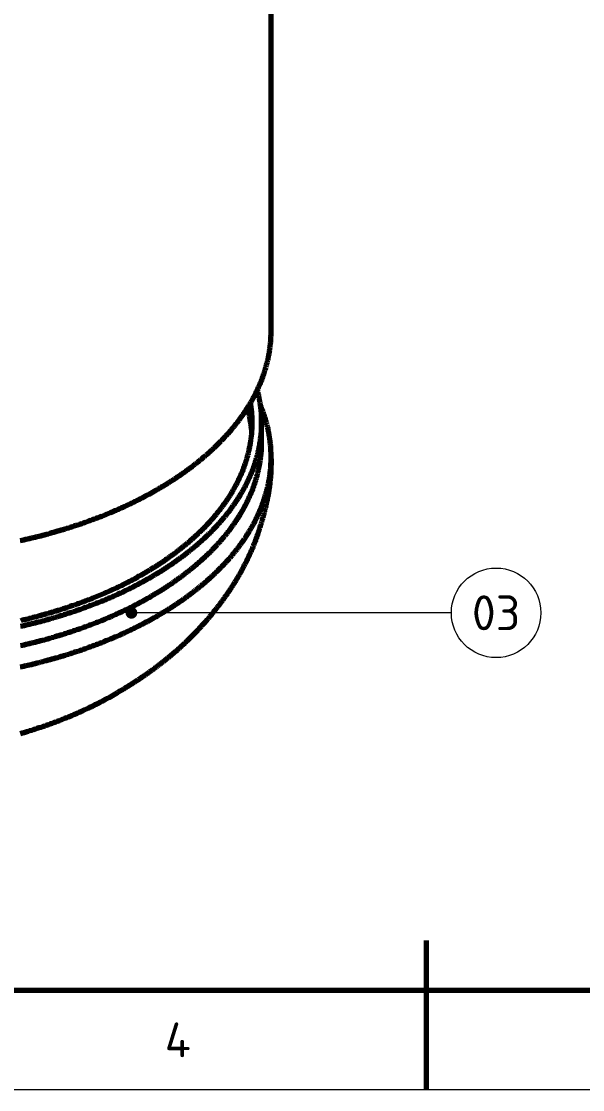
# Model space of a CAD drawing. Header units: millimetres. Extents: x 0 to 420, y 0 to 297.
# Drawn here: x 169.3 to 225.7, y 0 to 107.3 of the extents above; entities that cross this region are included whole.
import ezdxf
from ezdxf.enums import TextEntityAlignment as Align

# ---------------------------------------------------------------- set-up
doc = ezdxf.new("R2010")
doc.units = ezdxf.units.MM
for name, color, linetype, lineweight in [('01-VISIBLE', 7, 'CONTINUOUS', 70), ('06-TEXTO', 7, 'CONTINUOUS', 25), ('07-RECUADRO', 7, 'CONTINUOUS', 70), ('08-FINA', 5, 'CONTINUOUS', 18)]:
    doc.layers.add(name, color=color, linetype=linetype, lineweight=lineweight)
doc.styles.add('ISO3098', font='isocpeur.ttf')

msp = doc.modelspace()

# ---------------------------------------------------------------- hatches: boundary and pattern name
at = {"layer": '08-FINA'}
h = msp.add_hatch(color=7, dxfattribs=at)
h.dxf.hatch_style = 1
edge = h.paths.add_edge_path()
edge.add_arc((180.34, 47.91), 0.6, 0, 360)

# ---------------------------------------------------------------- linework, layer by layer
at = {"layer": '01-VISIBLE'}
for p, q in [((194.38, 76.24), (194.38, 187.28)), ((193.43, 65.09), (193.43, 67.03))]:
    msp.add_line(p, q, dxfattribs=at)
for points in [[(182.96, 60.31), (183.03, 60.35), (183.1, 60.39), (183.17, 60.44), (183.24, 60.48), (183.31, 60.52), (183.38, 60.56), (183.45, 60.6), (183.51, 60.64), (183.58, 60.68), (183.65, 60.72), (183.72, 60.76), (183.79, 60.81), (183.86, 60.85), (183.92, 60.89), (183.99, 60.93), (184.06, 60.98), (184.13, 61.02), (184.2, 61.06), (184.26, 61.1), (184.33, 61.15), (184.4, 61.19), (184.47, 61.23), (184.53, 61.28), (184.6, 61.32), (184.67, 61.36), (184.73, 61.41), (184.8, 61.45), (184.87, 61.5), (184.93, 61.54), (185, 61.59), (185.07, 61.63), (185.13, 61.68), (185.2, 61.72), (185.27, 61.77), (185.33, 61.81), (185.4, 61.86), (185.46, 61.9), (185.53, 61.95), (185.6, 62), (185.66, 62.04), (185.73, 62.09), (185.79, 62.14), (185.86, 62.18), (185.92, 62.23), (185.99, 62.28), (186.05, 62.32), (186.11, 62.37), (186.18, 62.42), (186.24, 62.47), (186.31, 62.52), (186.37, 62.56), (186.44, 62.61), (186.5, 62.66), (186.56, 62.71), (186.63, 62.76), (186.69, 62.81), (186.75, 62.86), (186.82, 62.91), (186.88, 62.96), (186.94, 63.01), (187, 63.06), (187.07, 63.11), (187.13, 63.16), (187.19, 63.21), (187.25, 63.26), (187.32, 63.31), (187.38, 63.36), (187.44, 63.41), (187.5, 63.46), (187.56, 63.51), (187.62, 63.57), (187.68, 63.62), (187.75, 63.67), (187.81, 63.72), (187.87, 63.77), (187.93, 63.83), (187.99, 63.88), (188.05, 63.93), (188.11, 63.99), (188.17, 64.04), (188.23, 64.09), (188.29, 64.15), (188.35, 64.2), (188.4, 64.26), (188.46, 64.31), (188.52, 64.36), (188.58, 64.42), (188.64, 64.47), (188.7, 64.53), (188.76, 64.58), (188.81, 64.64), (188.87, 64.69), (188.93, 64.75), (188.99, 64.81), (189.04, 64.86), (189.1, 64.92), (189.16, 64.98), (189.21, 65.03), (189.27, 65.09), (189.33, 65.15), (189.38, 65.2), (189.44, 65.26), (189.49, 65.32), (189.55, 65.38), (189.6, 65.44), (189.66, 65.49), (189.71, 65.55), (189.77, 65.61), (189.82, 65.67), (189.88, 65.73), (189.93, 65.79), (189.99, 65.85), (190.04, 65.91), (190.09, 65.97), (190.15, 66.03), (190.2, 66.09), (190.25, 66.15), (190.3, 66.21), (190.36, 66.27), (190.41, 66.33), (190.46, 66.39), (190.51, 66.45), (190.56, 66.51), (190.61, 66.58), (190.66, 66.64), (190.71, 66.7), (190.76, 66.76), (190.81, 66.83), (190.86, 66.89), (190.91, 66.95), (190.96, 67.01), (191.01, 67.08), (191.06, 67.14), (191.11, 67.21), (191.16, 67.27), (191.21, 67.33), (191.25, 67.4), (191.3, 67.46), (191.35, 67.53), (191.4, 67.59), (191.44, 67.66), (191.49, 67.72), (191.54, 67.79), (191.58, 67.85), (191.63, 67.92), (191.67, 67.99), (191.72, 68.05), (191.76, 68.12), (191.81, 68.19), (191.85, 68.25), (191.89, 68.32), (191.94, 68.39), (191.98, 68.45), (192.02, 68.52), (192.07, 68.59), (192.11, 68.66), (192.15, 68.73), (192.19, 68.79), (192.23, 68.86), (192.28, 68.93), (192.32, 69), (192.36, 69.07), (192.4, 69.14), (192.44, 69.21), (192.48, 69.28), (192.52, 69.35), (192.55, 69.42), (192.59, 69.49), (192.63, 69.56), (192.67, 69.63), (192.71, 69.7), (192.74, 69.77), (192.78, 69.84), (192.82, 69.92), (192.85, 69.99), (192.89, 70.06), (192.92, 70.13), (192.96, 70.2), (192.99, 70.27), (193.03, 70.35), (193.06, 70.42), (193.09, 70.49), (193.13, 70.57), (193.16, 70.64), (193.19, 70.71), (193.22, 70.79), (193.26, 70.86), (193.29, 70.93), (193.32, 71.01), (193.35, 71.08), (193.38, 71.16), (193.41, 71.23), (193.44, 71.31), (193.47, 71.38), (193.49, 71.45), (193.52, 71.53), (193.55, 71.61), (193.58, 71.68), (193.6, 71.76), (193.63, 71.83), (193.66, 71.91), (193.68, 71.98), (193.71, 72.06), (193.73, 72.14), (193.76, 72.21), (193.78, 72.29), (193.8, 72.37), (193.83, 72.44), (193.85, 72.52), (193.87, 72.6), (193.89, 72.67), (193.91, 72.75), (193.93, 72.83), (193.96, 72.91), (193.98, 72.98), (193.99, 73.06), (194.01, 73.14), (194.03, 73.22), (194.05, 73.3), (194.07, 73.37), (194.08, 73.45), (194.1, 73.53), (194.12, 73.61), (194.13, 73.69), (194.15, 73.77), (194.16, 73.84), (194.18, 73.92), (194.19, 74), (194.21, 74.08), (194.22, 74.16), (194.23, 74.24), (194.24, 74.32), (194.25, 74.4), (194.27, 74.48), (194.28, 74.56), (194.29, 74.64), (194.3, 74.72), (194.3, 74.8), (194.31, 74.88), (194.32, 74.96), (194.33, 75.04), (194.34, 75.12), (194.34, 75.2), (194.35, 75.27), (194.35, 75.35), (194.36, 75.43), (194.36, 75.51), (194.37, 75.6), (194.37, 75.68), (194.38, 75.76), (194.38, 75.84), (194.38, 75.92), (194.38, 76), (194.38, 76.08), (194.38, 76.16), (194.38, 76.24)], [(193.43, 67.03), (193.43, 67.11), (193.43, 67.19), (193.43, 67.27), (193.43, 67.35), (193.43, 67.43), (193.42, 67.51), (193.42, 67.6), (193.42, 67.68), (193.41, 67.76), (193.41, 67.84), (193.4, 67.92), (193.4, 68), (193.39, 68.08), (193.38, 68.16), (193.38, 68.24), (193.37, 68.32), (193.36, 68.4), (193.35, 68.48), (193.34, 68.56), (193.33, 68.64), (193.32, 68.72), (193.31, 68.8), (193.3, 68.88), (193.29, 68.96), (193.27, 69.04), (193.26, 69.12), (193.25, 69.2), (193.23, 69.28), (193.22, 69.36), (193.2, 69.44), (193.19, 69.52), (193.17, 69.6), (193.16, 69.68), (193.14, 69.76), (193.12, 69.84), (193.1, 69.92), (193.09, 69.99), (193.07, 70.07), (193.05, 70.15), (193.03, 70.23), (193.01, 70.31)], [(192.48, 67.03), (192.48, 67.11), (192.48, 67.2), (192.48, 67.28), (192.48, 67.36), (192.48, 67.45), (192.47, 67.53), (192.47, 67.61), (192.47, 67.69), (192.46, 67.78), (192.46, 67.86), (192.45, 67.94), (192.44, 68.03), (192.44, 68.11), (192.43, 68.19), (192.42, 68.27), (192.41, 68.36), (192.4, 68.44), (192.39, 68.52), (192.38, 68.6), (192.37, 68.69), (192.36, 68.77), (192.35, 68.85), (192.34, 68.93), (192.32, 69.02)], [(194.38, 63.54), (194.38, 63.62), (194.38, 63.7), (194.38, 63.78), (194.38, 63.86), (194.38, 63.94), (194.38, 64.02), (194.37, 64.1), (194.37, 64.18), (194.36, 64.26), (194.36, 64.34), (194.35, 64.42), (194.35, 64.5), (194.34, 64.58), (194.34, 64.66), (194.33, 64.74), (194.32, 64.82), (194.31, 64.9), (194.3, 64.98), (194.29, 65.06), (194.29, 65.14), (194.28, 65.22), (194.26, 65.3), (194.25, 65.38), (194.24, 65.46), (194.23, 65.54), (194.22, 65.62), (194.2, 65.7), (194.19, 65.78), (194.18, 65.86), (194.16, 65.94), (194.15, 66.02), (194.13, 66.09), (194.12, 66.17), (194.1, 66.25), (194.08, 66.33), (194.07, 66.41), (194.05, 66.49), (194.03, 66.57), (194.01, 66.64), (193.99, 66.72), (193.97, 66.8), (193.95, 66.88), (193.93, 66.96), (193.91, 67.03), (193.89, 67.11), (193.87, 67.19), (193.85, 67.26), (193.82, 67.34), (193.8, 67.42), (193.78, 67.5), (193.75, 67.57), (193.73, 67.65), (193.7, 67.73), (193.68, 67.8), (193.65, 67.88), (193.63, 67.95), (193.6, 68.03), (193.57, 68.11), (193.55, 68.18), (193.52, 68.26), (193.49, 68.33), (193.46, 68.41), (193.43, 68.48), (193.4, 68.56), (193.37, 68.63), (193.34, 68.71), (193.31, 68.78)], [(192.45, 66.06), (192.44, 66.14), (192.43, 66.22), (192.43, 66.3), (192.42, 66.38), (192.41, 66.46), (192.4, 66.54), (192.39, 66.62), (192.38, 66.7), (192.37, 66.78), (192.36, 66.86), (192.35, 66.94), (192.33, 67.01), (192.32, 67.09), (192.31, 67.17), (192.29, 67.25), (192.28, 67.33), (192.27, 67.41), (192.25, 67.49), (192.24, 67.57), (192.22, 67.65), (192.2, 67.72), (192.19, 67.8), (192.17, 67.88), (192.15, 67.96), (192.13, 68.04), (192.11, 68.11), (192.09, 68.19), (192.07, 68.27), (192.05, 68.35), (192.03, 68.42), (192.01, 68.5)], [(181.62, 51.88), (181.69, 51.92), (181.76, 51.96), (181.83, 52), (181.89, 52.05), (181.96, 52.09), (182.03, 52.13), (182.1, 52.17), (182.17, 52.21), (182.24, 52.25), (182.31, 52.29), (182.37, 52.33), (182.44, 52.38), (182.51, 52.42), (182.58, 52.46), (182.65, 52.5), (182.71, 52.54), (182.78, 52.59), (182.85, 52.63), (182.92, 52.67), (182.98, 52.72), (183.05, 52.76), (183.12, 52.8), (183.19, 52.85), (183.25, 52.89), (183.32, 52.93), (183.39, 52.98), (183.45, 53.02), (183.52, 53.07), (183.59, 53.11), (183.65, 53.16), (183.72, 53.2), (183.78, 53.25), (183.85, 53.29), (183.92, 53.34), (183.98, 53.38), (184.05, 53.43), (184.11, 53.48), (184.18, 53.52), (184.24, 53.57), (184.31, 53.62), (184.37, 53.66), (184.44, 53.71), (184.5, 53.76), (184.57, 53.8), (184.63, 53.85), (184.7, 53.9), (184.76, 53.95), (184.82, 53.99), (184.89, 54.04), (184.95, 54.09), (185.01, 54.14), (185.08, 54.19), (185.14, 54.24), (185.2, 54.29), (185.27, 54.34), (185.33, 54.39), (185.39, 54.44), (185.46, 54.49), (185.52, 54.54), (185.58, 54.59), (185.64, 54.64), (185.7, 54.69), (185.77, 54.74), (185.83, 54.79), (185.89, 54.84), (185.95, 54.89), (186.01, 54.94), (186.07, 54.99), (186.13, 55.05), (186.19, 55.1), (186.26, 55.15), (186.32, 55.2), (186.38, 55.26), (186.44, 55.31), (186.5, 55.36), (186.56, 55.41), (186.61, 55.47), (186.67, 55.52), (186.73, 55.58), (186.79, 55.63), (186.85, 55.68), (186.91, 55.74), (186.97, 55.79), (187.03, 55.85), (187.08, 55.9), (187.14, 55.96), (187.2, 56.01), (187.26, 56.07), (187.32, 56.12), (187.37, 56.18), (187.43, 56.24), (187.49, 56.29), (187.54, 56.35), (187.6, 56.41), (187.66, 56.46), (187.71, 56.52), (187.77, 56.58), (187.82, 56.64), (187.88, 56.69), (187.93, 56.75), (187.99, 56.81), (188.04, 56.87), (188.1, 56.93), (188.15, 56.99), (188.21, 57.04), (188.26, 57.1), (188.31, 57.16), (188.37, 57.22), (188.42, 57.28), (188.47, 57.34), (188.53, 57.4), (188.58, 57.46), (188.63, 57.52), (188.68, 57.58), (188.73, 57.65), (188.78, 57.71), (188.84, 57.77), (188.89, 57.83), (188.94, 57.89), (188.99, 57.95), (189.04, 58.02), (189.09, 58.08), (189.14, 58.14), (189.19, 58.2), (189.24, 58.27), (189.29, 58.33), (189.33, 58.39), (189.38, 58.46), (189.43, 58.52), (189.48, 58.59), (189.53, 58.65), (189.57, 58.71), (189.62, 58.78), (189.67, 58.84), (189.71, 58.91), (189.76, 58.97), (189.81, 59.04), (189.85, 59.11), (189.9, 59.17), (189.94, 59.24), (189.99, 59.3), (190.03, 59.37), (190.08, 59.44), (190.12, 59.5), (190.16, 59.57), (190.21, 59.64), (190.25, 59.71), (190.29, 59.77), (190.33, 59.84), (190.37, 59.91), (190.42, 59.98), (190.46, 60.05), (190.5, 60.12), (190.54, 60.19), (190.58, 60.25), (190.62, 60.32), (190.66, 60.39), (190.7, 60.46), (190.74, 60.53), (190.77, 60.6), (190.81, 60.67), (190.85, 60.74), (190.89, 60.81), (190.93, 60.89), (190.96, 60.96), (191, 61.03), (191.03, 61.1), (191.07, 61.17), (191.1, 61.24), (191.14, 61.32), (191.17, 61.39), (191.21, 61.46), (191.24, 61.53), (191.27, 61.61), (191.31, 61.68), (191.34, 61.75), (191.37, 61.82), (191.4, 61.9), (191.43, 61.97), (191.47, 62.05), (191.5, 62.12), (191.53, 62.19), (191.56, 62.27), (191.58, 62.34), (191.61, 62.42), (191.64, 62.49), (191.67, 62.57), (191.7, 62.64), (191.72, 62.72), (191.75, 62.79), (191.78, 62.87), (191.8, 62.94), (191.83, 63.02), (191.85, 63.1), (191.88, 63.17), (191.9, 63.25), (191.93, 63.33), (191.95, 63.4), (191.97, 63.48), (191.99, 63.56), (192.01, 63.63), (192.04, 63.71), (192.06, 63.79), (192.08, 63.86), (192.1, 63.94), (192.12, 64.02), (192.13, 64.1), (192.15, 64.18), (192.17, 64.25), (192.19, 64.33), (192.21, 64.41), (192.22, 64.49), (192.24, 64.57), (192.25, 64.64), (192.27, 64.72), (192.28, 64.8), (192.3, 64.88), (192.31, 64.96), (192.32, 65.04), (192.34, 65.12), (192.35, 65.2), (192.36, 65.28), (192.37, 65.36), (192.38, 65.43), (192.39, 65.51), (192.4, 65.59), (192.41, 65.67), (192.42, 65.75), (192.43, 65.83), (192.43, 65.91), (192.44, 65.99), (192.45, 66.07), (192.45, 66.15), (192.46, 66.23), (192.46, 66.31), (192.47, 66.39), (192.47, 66.47), (192.47, 66.55), (192.48, 66.63), (192.48, 66.71), (192.48, 66.79), (192.48, 66.87), (192.48, 66.95), (192.48, 67.03)], [(182.29, 51.5), (182.36, 51.54), (182.43, 51.58), (182.5, 51.62), (182.57, 51.66), (182.64, 51.7), (182.7, 51.74), (182.77, 51.78), (182.84, 51.82), (182.91, 51.86), (182.98, 51.9), (183.05, 51.95), (183.12, 51.99), (183.18, 52.03), (183.25, 52.07), (183.32, 52.11), (183.39, 52.16), (183.46, 52.2), (183.52, 52.24), (183.59, 52.29), (183.66, 52.33), (183.73, 52.37), (183.79, 52.42), (183.86, 52.46), (183.93, 52.5), (183.99, 52.55), (184.06, 52.59), (184.13, 52.64), (184.19, 52.68), (184.26, 52.72), (184.33, 52.77), (184.39, 52.81), (184.46, 52.86), (184.53, 52.9), (184.59, 52.95), (184.66, 53), (184.72, 53.04), (184.79, 53.09), (184.85, 53.13), (184.92, 53.18), (184.98, 53.23), (185.05, 53.27), (185.11, 53.32), (185.18, 53.37), (185.24, 53.41), (185.31, 53.46), (185.37, 53.51), (185.44, 53.56), (185.5, 53.6), (185.57, 53.65), (185.63, 53.7), (185.69, 53.75), (185.76, 53.8), (185.82, 53.85), (185.88, 53.9), (185.95, 53.94), (186.01, 53.99), (186.07, 54.04), (186.14, 54.09), (186.2, 54.14), (186.26, 54.19), (186.32, 54.24), (186.39, 54.29), (186.45, 54.34), (186.51, 54.39), (186.57, 54.45), (186.63, 54.5), (186.7, 54.55), (186.76, 54.6), (186.82, 54.65), (186.88, 54.7), (186.94, 54.75), (187, 54.81), (187.06, 54.86), (187.12, 54.91), (187.18, 54.96), (187.24, 55.02), (187.3, 55.07), (187.36, 55.12), (187.42, 55.18), (187.48, 55.23), (187.54, 55.29), (187.6, 55.34), (187.66, 55.39), (187.72, 55.45), (187.77, 55.5), (187.83, 55.56), (187.89, 55.61), (187.95, 55.67), (188.01, 55.72), (188.06, 55.78), (188.12, 55.83), (188.18, 55.89), (188.24, 55.95), (188.29, 56), (188.35, 56.06), (188.41, 56.12), (188.46, 56.17), (188.52, 56.23), (188.57, 56.29), (188.63, 56.35), (188.69, 56.4), (188.74, 56.46), (188.8, 56.52), (188.85, 56.58), (188.91, 56.64), (188.96, 56.69), (189.01, 56.75), (189.07, 56.81), (189.12, 56.87), (189.18, 56.93), (189.23, 56.99), (189.28, 57.05), (189.34, 57.11), (189.39, 57.17), (189.44, 57.23), (189.49, 57.29), (189.54, 57.35), (189.6, 57.42), (189.65, 57.48), (189.7, 57.54), (189.75, 57.6), (189.8, 57.66), (189.85, 57.72), (189.9, 57.79), (189.95, 57.85), (190, 57.91), (190.05, 57.97), (190.1, 58.04), (190.15, 58.1), (190.2, 58.16), (190.25, 58.23), (190.29, 58.29), (190.34, 58.36), (190.39, 58.42), (190.44, 58.49), (190.48, 58.55), (190.53, 58.61), (190.58, 58.68), (190.62, 58.75), (190.67, 58.81), (190.72, 58.88), (190.76, 58.94), (190.81, 59.01), (190.85, 59.08), (190.9, 59.14), (190.94, 59.21), (190.98, 59.28), (191.03, 59.34), (191.07, 59.41), (191.11, 59.48), (191.16, 59.55), (191.2, 59.61), (191.24, 59.68), (191.28, 59.75), (191.33, 59.82), (191.37, 59.89), (191.41, 59.96), (191.45, 60.02), (191.49, 60.09), (191.53, 60.16), (191.57, 60.23), (191.61, 60.3), (191.65, 60.37), (191.68, 60.44), (191.72, 60.51), (191.76, 60.58), (191.8, 60.66), (191.83, 60.73), (191.87, 60.8), (191.91, 60.87), (191.94, 60.94), (191.98, 61.01), (192.01, 61.08), (192.05, 61.16), (192.08, 61.23), (192.12, 61.3), (192.15, 61.37), (192.18, 61.45), (192.22, 61.52), (192.25, 61.59), (192.28, 61.67), (192.31, 61.74), (192.35, 61.81), (192.38, 61.89), (192.41, 61.96), (192.44, 62.03), (192.47, 62.11), (192.5, 62.18), (192.53, 62.26), (192.55, 62.33), (192.58, 62.41), (192.61, 62.48), (192.64, 62.56), (192.66, 62.63), (192.69, 62.71), (192.72, 62.79), (192.74, 62.86), (192.77, 62.94), (192.79, 63.01), (192.82, 63.09), (192.84, 63.17), (192.86, 63.24), (192.89, 63.32), (192.91, 63.4), (192.93, 63.47), (192.95, 63.55), (192.97, 63.63), (193, 63.7), (193.02, 63.78), (193.04, 63.86), (193.06, 63.94), (193.07, 64.02), (193.09, 64.09), (193.11, 64.17), (193.13, 64.25), (193.15, 64.33), (193.16, 64.41), (193.18, 64.48), (193.19, 64.56), (193.21, 64.64), (193.22, 64.72), (193.24, 64.8), (193.25, 64.88), (193.26, 64.96), (193.28, 65.04), (193.29, 65.12), (193.3, 65.19), (193.31, 65.27), (193.32, 65.35), (193.33, 65.43), (193.34, 65.51), (193.35, 65.59), (193.36, 65.67), (193.37, 65.75), (193.38, 65.83), (193.38, 65.91), (193.39, 65.99), (193.4, 66.07), (193.4, 66.15), (193.41, 66.23), (193.41, 66.31), (193.42, 66.39), (193.42, 66.47), (193.43, 66.55), (193.43, 66.63), (193.43, 66.71), (193.43, 66.79), (193.43, 66.87), (193.43, 66.95), (193.43, 67.03)], [(182.29, 49.56), (182.36, 49.6), (182.43, 49.64), (182.5, 49.68), (182.57, 49.72), (182.64, 49.76), (182.7, 49.8), (182.77, 49.84), (182.84, 49.88), (182.91, 49.92), (182.98, 49.97), (183.05, 50.01), (183.12, 50.05), (183.18, 50.09), (183.25, 50.13), (183.32, 50.18), (183.39, 50.22), (183.46, 50.26), (183.52, 50.3), (183.59, 50.35), (183.66, 50.39), (183.73, 50.43), (183.79, 50.48), (183.86, 50.52), (183.93, 50.56), (183.99, 50.61), (184.06, 50.65), (184.13, 50.7), (184.19, 50.74), (184.26, 50.79), (184.33, 50.83), (184.39, 50.87), (184.46, 50.92), (184.53, 50.97), (184.59, 51.01), (184.66, 51.06), (184.72, 51.1), (184.79, 51.15), (184.85, 51.19), (184.92, 51.24), (184.98, 51.29), (185.05, 51.33), (185.11, 51.38), (185.18, 51.43), (185.24, 51.47), (185.31, 51.52), (185.37, 51.57), (185.44, 51.62), (185.5, 51.67), (185.57, 51.71), (185.63, 51.76), (185.69, 51.81), (185.76, 51.86), (185.82, 51.91), (185.88, 51.96), (185.95, 52.01), (186.01, 52.05), (186.07, 52.1), (186.14, 52.15), (186.2, 52.2), (186.26, 52.25), (186.32, 52.3), (186.39, 52.35), (186.45, 52.4), (186.51, 52.46), (186.57, 52.51), (186.63, 52.56), (186.7, 52.61), (186.76, 52.66), (186.82, 52.71), (186.88, 52.76), (186.94, 52.82), (187, 52.87), (187.06, 52.92), (187.12, 52.97), (187.18, 53.03), (187.24, 53.08), (187.3, 53.13), (187.36, 53.18), (187.42, 53.24), (187.48, 53.29), (187.54, 53.35), (187.6, 53.4), (187.66, 53.45), (187.72, 53.51), (187.77, 53.56), (187.83, 53.62), (187.89, 53.67), (187.95, 53.73), (188.01, 53.78), (188.06, 53.84), (188.12, 53.9), (188.18, 53.95), (188.24, 54.01), (188.29, 54.06), (188.35, 54.12), (188.41, 54.18), (188.46, 54.23), (188.52, 54.29), (188.57, 54.35), (188.63, 54.41), (188.69, 54.46), (188.74, 54.52), (188.8, 54.58), (188.85, 54.64), (188.91, 54.7), (188.96, 54.76), (189.01, 54.81), (189.07, 54.87), (189.12, 54.93), (189.18, 54.99), (189.23, 55.05), (189.28, 55.11), (189.34, 55.17), (189.39, 55.23), (189.44, 55.29), (189.49, 55.35), (189.54, 55.42), (189.6, 55.48), (189.65, 55.54), (189.7, 55.6), (189.75, 55.66), (189.8, 55.72), (189.85, 55.78), (189.9, 55.85), (189.95, 55.91), (190, 55.97), (190.05, 56.04), (190.1, 56.1), (190.15, 56.16), (190.2, 56.23), (190.25, 56.29), (190.29, 56.35), (190.34, 56.42), (190.39, 56.48), (190.44, 56.55), (190.48, 56.61), (190.53, 56.68), (190.58, 56.74), (190.62, 56.81), (190.67, 56.87), (190.72, 56.94), (190.76, 57), (190.81, 57.07), (190.85, 57.14), (190.9, 57.2), (190.94, 57.27), (190.98, 57.34), (191.03, 57.4), (191.07, 57.47), (191.11, 57.54), (191.16, 57.61), (191.2, 57.67), (191.24, 57.74), (191.28, 57.81), (191.33, 57.88), (191.37, 57.95), (191.41, 58.02), (191.45, 58.09), (191.49, 58.15), (191.53, 58.22), (191.57, 58.29), (191.61, 58.36), (191.65, 58.43), (191.68, 58.5), (191.72, 58.57), (191.76, 58.65), (191.8, 58.72), (191.83, 58.79), (191.87, 58.86), (191.91, 58.93), (191.94, 59), (191.98, 59.07), (192.01, 59.14), (192.05, 59.22), (192.08, 59.29), (192.12, 59.36), (192.15, 59.43), (192.18, 59.51), (192.22, 59.58), (192.25, 59.65), (192.28, 59.73), (192.31, 59.8), (192.35, 59.87), (192.38, 59.95), (192.41, 60.02), (192.44, 60.1), (192.47, 60.17), (192.5, 60.24), (192.53, 60.32), (192.55, 60.39), (192.58, 60.47), (192.61, 60.54), (192.64, 60.62), (192.66, 60.69), (192.69, 60.77), (192.72, 60.85), (192.74, 60.92), (192.77, 61), (192.79, 61.07), (192.82, 61.15), (192.84, 61.23), (192.86, 61.3), (192.89, 61.38), (192.91, 61.46), (192.93, 61.53), (192.95, 61.61), (192.97, 61.69), (193, 61.77), (193.02, 61.84), (193.04, 61.92), (193.06, 62), (193.07, 62.08), (193.09, 62.15), (193.11, 62.23), (193.13, 62.31), (193.15, 62.39), (193.16, 62.47), (193.18, 62.55), (193.19, 62.62), (193.21, 62.7), (193.22, 62.78), (193.24, 62.86), (193.25, 62.94), (193.26, 63.02), (193.28, 63.1), (193.29, 63.18), (193.3, 63.26), (193.31, 63.33), (193.32, 63.41), (193.33, 63.49), (193.34, 63.57), (193.35, 63.65), (193.36, 63.73), (193.37, 63.81), (193.38, 63.89), (193.38, 63.97), (193.39, 64.05), (193.4, 64.13), (193.4, 64.21), (193.41, 64.29), (193.41, 64.37), (193.42, 64.45), (193.42, 64.53), (193.43, 64.61), (193.43, 64.69), (193.43, 64.77), (193.43, 64.85), (193.43, 64.93), (193.43, 65.01), (193.43, 65.09)], [(194.38, 63.39), (194.38, 63.31), (194.38, 63.23), (194.38, 63.15), (194.38, 63.07), (194.38, 62.99), (194.38, 62.91), (194.38, 62.83), (194.38, 62.75), (194.37, 62.67), (194.37, 62.59), (194.37, 62.51), (194.37, 62.43), (194.36, 62.35), (194.36, 62.27), (194.36, 62.19), (194.35, 62.11), (194.35, 62.02), (194.34, 61.94), (194.34, 61.86), (194.33, 61.78), (194.33, 61.7), (194.32, 61.62), (194.32, 61.54), (194.31, 61.46), (194.3, 61.38), (194.3, 61.31), (194.29, 61.23), (194.28, 61.15), (194.27, 61.07), (194.26, 60.99), (194.25, 60.91), (194.25, 60.83), (194.24, 60.75), (194.23, 60.67), (194.22, 60.59), (194.2, 60.51), (194.19, 60.43), (194.18, 60.35), (194.17, 60.27), (194.16, 60.19), (194.15, 60.11), (194.13, 60.03), (194.12, 59.95), (194.11, 59.87), (194.09, 59.8), (194.08, 59.72), (194.06, 59.64), (194.05, 59.56), (194.03, 59.48), (194.02, 59.4), (194, 59.32), (193.98, 59.24), (193.97, 59.17), (193.95, 59.09), (193.93, 59.01), (193.92, 58.93), (193.9, 58.85), (193.88, 58.77), (193.86, 58.7), (193.84, 58.62), (193.82, 58.54), (193.8, 58.46), (193.78, 58.39), (193.76, 58.31), (193.74, 58.23), (193.72, 58.15), (193.7, 58.07), (193.68, 58), (193.66, 57.92), (193.64, 57.84), (193.62, 57.76), (193.6, 57.69), (193.58, 57.61), (193.56, 57.53), (193.54, 57.46), (193.52, 57.38), (193.49, 57.3), (193.47, 57.22), (193.45, 57.15), (193.43, 57.07), (193.4, 56.99), (193.38, 56.92), (193.36, 56.84), (193.34, 56.76), (193.31, 56.69), (193.29, 56.61), (193.26, 56.53), (193.24, 56.46), (193.22, 56.38), (193.19, 56.3), (193.17, 56.23), (193.14, 56.15), (193.12, 56.07), (193.09, 56), (193.07, 55.92), (193.04, 55.85), (193.02, 55.77), (192.99, 55.69), (192.96, 55.62), (192.94, 55.54), (192.91, 55.47), (192.88, 55.39), (192.85, 55.32), (192.82, 55.24), (192.8, 55.17), (192.77, 55.09), (192.74, 55.02), (192.71, 54.94), (192.68, 54.87), (192.65, 54.79), (192.62, 54.72), (192.59, 54.64), (192.56, 54.57), (192.53, 54.5), (192.5, 54.42), (192.47, 54.35), (192.44, 54.27), (192.41, 54.2), (192.38, 54.13), (192.34, 54.05), (192.31, 53.98), (192.28, 53.91), (192.25, 53.83), (192.21, 53.76), (192.18, 53.69), (192.15, 53.61), (192.11, 53.54), (192.08, 53.47), (192.04, 53.4), (192.01, 53.32), (191.97, 53.25), (191.94, 53.18), (191.9, 53.11), (191.87, 53.03), (191.83, 52.96), (191.8, 52.89), (191.76, 52.82), (191.72, 52.75), (191.69, 52.68), (191.65, 52.61), (191.61, 52.53), (191.58, 52.46), (191.54, 52.39), (191.5, 52.32), (191.46, 52.25), (191.42, 52.18), (191.39, 52.11), (191.35, 52.04), (191.31, 51.97), (191.27, 51.9), (191.23, 51.83), (191.19, 51.76), (191.15, 51.69), (191.11, 51.62), (191.07, 51.55), (191.03, 51.48), (190.99, 51.41), (190.95, 51.35), (190.91, 51.28), (190.86, 51.21), (190.82, 51.14), (190.78, 51.07), (190.74, 51), (190.7, 50.94), (190.65, 50.87), (190.61, 50.8), (190.57, 50.73), (190.52, 50.66), (190.48, 50.6), (190.44, 50.53), (190.39, 50.46), (190.35, 50.39), (190.31, 50.33), (190.26, 50.26), (190.22, 50.19), (190.17, 50.13), (190.13, 50.06), (190.08, 49.99), (190.04, 49.93), (189.99, 49.86), (189.95, 49.8), (189.9, 49.73), (189.86, 49.66), (189.81, 49.6), (189.76, 49.53), (189.72, 49.47), (189.67, 49.4), (189.62, 49.34), (189.58, 49.27), (189.53, 49.21), (189.48, 49.14), (189.44, 49.08), (189.39, 49.01), (189.34, 48.95), (189.29, 48.88), (189.24, 48.82), (189.2, 48.76), (189.15, 48.69), (189.1, 48.63), (189.05, 48.56), (189, 48.5), (188.95, 48.44), (188.9, 48.37), (188.85, 48.31), (188.8, 48.25), (188.75, 48.18), (188.7, 48.12), (188.65, 48.06), (188.6, 48), (188.55, 47.93), (188.5, 47.87), (188.45, 47.81), (188.4, 47.75), (188.35, 47.69), (188.3, 47.62), (188.25, 47.56), (188.2, 47.5), (188.14, 47.44), (188.09, 47.38), (188.04, 47.32), (187.99, 47.26), (187.94, 47.2), (187.88, 47.14), (187.83, 47.08), (187.78, 47.01), (187.72, 46.95), (187.67, 46.89), (187.62, 46.83), (187.56, 46.78), (187.51, 46.72), (187.46, 46.66), (187.4, 46.6), (187.35, 46.54), (187.3, 46.48), (187.24, 46.42), (187.19, 46.36), (187.13, 46.3), (187.08, 46.24), (187.02, 46.19), (186.97, 46.13), (186.91, 46.07), (186.86, 46.01), (186.8, 45.95), (186.74, 45.9), (186.69, 45.84), (186.63, 45.78), (186.58, 45.72), (186.52, 45.67), (186.46, 45.61), (186.41, 45.55), (186.35, 45.5), (186.29, 45.44), (186.24, 45.38), (186.18, 45.33), (186.12, 45.27), (186.06, 45.21), (186.01, 45.16), (185.95, 45.1), (185.89, 45.05), (185.83, 44.99), (185.77, 44.94), (185.72, 44.88), (185.66, 44.83), (185.6, 44.77), (185.54, 44.72), (185.48, 44.66), (185.42, 44.61), (185.36, 44.56), (185.3, 44.5), (185.24, 44.45), (185.19, 44.39), (185.13, 44.34), (185.07, 44.29), (185.01, 44.23), (184.95, 44.18), (184.89, 44.13), (184.83, 44.07), (184.76, 44.02), (184.7, 43.97), (184.64, 43.92), (184.58, 43.86), (184.52, 43.81), (184.46, 43.76), (184.4, 43.71), (184.34, 43.66), (184.28, 43.6), (184.22, 43.55), (184.15, 43.5), (184.09, 43.45), (184.03, 43.4), (183.97, 43.35), (183.91, 43.3), (183.84, 43.25), (183.78, 43.2), (183.72, 43.15), (183.66, 43.1), (183.59, 43.05), (183.53, 43), (183.47, 42.95), (183.41, 42.9), (183.34, 42.85), (183.28, 42.8), (183.22, 42.75), (183.15, 42.7), (183.09, 42.65), (183.03, 42.6), (182.96, 42.55), (182.9, 42.5), (182.83, 42.46), (182.77, 42.41), (182.71, 42.36), (182.64, 42.31), (182.58, 42.26), (182.51, 42.22), (182.45, 42.17), (182.38, 42.12), (182.32, 42.07), (182.25, 42.03), (182.19, 41.98), (182.12, 41.93), (182.06, 41.89), (181.99, 41.84), (181.93, 41.79), (181.86, 41.75), (181.8, 41.7), (181.73, 41.66), (181.66, 41.61), (181.6, 41.56), (181.53, 41.52), (181.47, 41.47), (181.4, 41.43), (181.33, 41.38), (181.27, 41.34), (181.2, 41.29), (181.13, 41.25), (181.07, 41.2), (181, 41.16), (180.93, 41.12), (180.87, 41.07), (180.8, 41.03), (180.73, 40.98), (180.66, 40.94), (180.6, 40.9), (180.53, 40.85), (180.46, 40.81), (180.39, 40.77), (180.33, 40.72), (180.26, 40.68), (180.19, 40.64), (180.12, 40.6), (180.05, 40.55), (179.99, 40.51), (179.92, 40.47), (179.85, 40.43), (179.78, 40.39), (179.71, 40.34), (179.64, 40.3), (179.58, 40.26), (179.51, 40.22), (179.44, 40.18), (179.37, 40.14), (179.3, 40.1), (179.23, 40.06), (179.16, 40.02), (179.09, 39.97), (179.02, 39.93), (178.95, 39.89)], [(182.96, 47.62), (183.03, 47.66), (183.1, 47.7), (183.17, 47.74), (183.24, 47.78), (183.31, 47.82), (183.38, 47.86), (183.45, 47.9), (183.51, 47.94), (183.58, 47.98), (183.65, 48.03), (183.72, 48.07), (183.79, 48.11), (183.86, 48.15), (183.92, 48.19), (183.99, 48.24), (184.06, 48.28), (184.13, 48.32), (184.2, 48.36), (184.26, 48.41), (184.33, 48.45), (184.4, 48.49), (184.47, 48.54), (184.53, 48.58), (184.6, 48.62), (184.67, 48.67), (184.73, 48.71), (184.8, 48.76), (184.87, 48.8), (184.93, 48.85), (185, 48.89), (185.07, 48.94), (185.13, 48.98), (185.2, 49.03), (185.27, 49.07), (185.33, 49.12), (185.4, 49.16), (185.46, 49.21), (185.53, 49.25), (185.6, 49.3), (185.66, 49.35), (185.73, 49.39), (185.79, 49.44), (185.86, 49.49), (185.92, 49.53), (185.99, 49.58), (186.05, 49.63), (186.11, 49.68), (186.18, 49.72), (186.24, 49.77), (186.31, 49.82), (186.37, 49.87), (186.44, 49.92), (186.5, 49.96), (186.56, 50.01), (186.63, 50.06), (186.69, 50.11), (186.75, 50.16), (186.82, 50.21), (186.88, 50.26), (186.94, 50.31), (187, 50.36), (187.07, 50.41), (187.13, 50.46), (187.19, 50.51), (187.25, 50.56), (187.32, 50.61), (187.38, 50.66), (187.44, 50.71), (187.5, 50.77), (187.56, 50.82), (187.62, 50.87), (187.68, 50.92), (187.75, 50.97), (187.81, 51.03), (187.87, 51.08), (187.93, 51.13), (187.99, 51.18), (188.05, 51.24), (188.11, 51.29), (188.17, 51.34), (188.23, 51.4), (188.29, 51.45), (188.35, 51.5), (188.4, 51.56), (188.46, 51.61), (188.52, 51.67), (188.58, 51.72), (188.64, 51.78), (188.7, 51.83), (188.76, 51.89), (188.81, 51.94), (188.87, 52), (188.93, 52.05), (188.99, 52.11), (189.04, 52.17), (189.1, 52.22), (189.16, 52.28), (189.21, 52.34), (189.27, 52.39), (189.33, 52.45), (189.38, 52.51), (189.44, 52.57), (189.49, 52.62), (189.55, 52.68), (189.6, 52.74), (189.66, 52.8), (189.71, 52.86), (189.77, 52.91), (189.82, 52.97), (189.88, 53.03), (189.93, 53.09), (189.99, 53.15), (190.04, 53.21), (190.09, 53.27), (190.15, 53.33), (190.2, 53.39), (190.25, 53.45), (190.3, 53.51), (190.36, 53.57), (190.41, 53.63), (190.46, 53.7), (190.51, 53.76), (190.56, 53.82), (190.61, 53.88), (190.66, 53.94), (190.71, 54), (190.76, 54.07), (190.81, 54.13), (190.86, 54.19), (190.91, 54.25), (190.96, 54.32), (191.01, 54.38), (191.06, 54.45), (191.11, 54.51), (191.16, 54.57), (191.21, 54.64), (191.25, 54.7), (191.3, 54.77), (191.35, 54.83), (191.4, 54.9), (191.44, 54.96), (191.49, 55.03), (191.54, 55.09), (191.58, 55.16), (191.63, 55.22), (191.67, 55.29), (191.72, 55.36), (191.76, 55.42), (191.81, 55.49), (191.85, 55.56), (191.89, 55.62), (191.94, 55.69), (191.98, 55.76), (192.02, 55.83), (192.07, 55.89), (192.11, 55.96), (192.15, 56.03), (192.19, 56.1), (192.23, 56.17), (192.28, 56.24), (192.32, 56.3), (192.36, 56.37), (192.4, 56.44), (192.44, 56.51), (192.48, 56.58), (192.52, 56.65), (192.55, 56.72), (192.59, 56.79), (192.63, 56.86), (192.67, 56.93), (192.71, 57), (192.74, 57.08), (192.78, 57.15), (192.82, 57.22), (192.85, 57.29), (192.89, 57.36), (192.92, 57.43), (192.96, 57.51), (192.99, 57.58), (193.03, 57.65), (193.06, 57.72), (193.09, 57.8), (193.13, 57.87), (193.16, 57.94), (193.19, 58.02), (193.22, 58.09), (193.26, 58.16), (193.29, 58.24), (193.32, 58.31), (193.35, 58.39), (193.38, 58.46), (193.41, 58.53), (193.44, 58.61), (193.47, 58.68), (193.49, 58.76), (193.52, 58.83), (193.55, 58.91), (193.58, 58.98), (193.6, 59.06), (193.63, 59.14), (193.66, 59.21), (193.68, 59.29), (193.71, 59.36), (193.73, 59.44), (193.76, 59.52), (193.78, 59.59), (193.8, 59.67), (193.83, 59.75), (193.85, 59.82), (193.87, 59.9), (193.89, 59.98), (193.91, 60.05), (193.93, 60.13), (193.96, 60.21), (193.98, 60.29), (193.99, 60.36), (194.01, 60.44), (194.03, 60.52), (194.05, 60.6), (194.07, 60.68), (194.08, 60.76), (194.1, 60.83), (194.12, 60.91), (194.13, 60.99), (194.15, 61.07), (194.16, 61.15), (194.18, 61.23), (194.19, 61.31), (194.21, 61.38), (194.22, 61.46), (194.23, 61.54), (194.24, 61.62), (194.25, 61.7), (194.27, 61.78), (194.28, 61.86), (194.29, 61.94), (194.3, 62.02), (194.3, 62.1), (194.31, 62.18), (194.32, 62.26), (194.33, 62.34), (194.34, 62.42), (194.34, 62.5), (194.35, 62.58), (194.35, 62.66), (194.36, 62.74), (194.36, 62.82), (194.37, 62.9), (194.37, 62.98), (194.38, 63.06), (194.38, 63.14), (194.38, 63.22), (194.38, 63.3), (194.38, 63.38), (194.38, 63.46), (194.38, 63.54)], [(169.15, 55.17), (169.34, 55.21), (169.53, 55.25), (169.72, 55.3), (169.91, 55.34), (170.1, 55.38), (170.29, 55.43), (170.48, 55.48), (170.67, 55.52), (170.86, 55.57), (171.05, 55.62), (171.24, 55.66), (171.43, 55.71), (171.61, 55.76), (171.8, 55.81), (171.99, 55.86), (172.18, 55.91), (172.37, 55.97), (172.55, 56.02), (172.74, 56.07), (172.93, 56.13), (173.11, 56.18), (173.3, 56.24), (173.49, 56.29), (173.67, 56.35), (173.86, 56.41), (174.04, 56.46), (174.23, 56.52), (174.42, 56.58), (174.6, 56.64), (174.79, 56.7), (174.97, 56.76), (175.15, 56.83), (175.34, 56.89), (175.52, 56.95), (175.71, 57.02), (175.89, 57.08), (176.07, 57.15), (176.26, 57.22), (176.44, 57.28), (176.62, 57.35), (176.8, 57.42), (176.99, 57.49), (177.17, 57.56), (177.35, 57.63), (177.53, 57.7), (177.71, 57.77), (177.89, 57.85), (178.07, 57.92), (178.25, 58), (178.43, 58.07), (178.61, 58.15), (178.79, 58.22), (178.97, 58.3), (179.14, 58.38), (179.32, 58.46), (179.5, 58.54), (179.68, 58.62), (179.85, 58.7), (180.03, 58.78), (180.2, 58.87), (180.38, 58.95), (180.56, 59.04), (180.73, 59.12), (180.9, 59.21), (181.08, 59.3), (181.25, 59.38), (181.42, 59.47), (181.6, 59.56), (181.77, 59.65), (181.94, 59.75), (182.11, 59.84), (182.28, 59.93), (182.45, 60.03), (182.62, 60.12), (182.79, 60.22), (182.96, 60.31)], [(169.21, 47.15), (169.39, 47.19), (169.57, 47.24), (169.75, 47.28), (169.93, 47.32), (170.11, 47.37), (170.29, 47.41), (170.47, 47.46), (170.64, 47.51), (170.82, 47.55), (171, 47.6), (171.18, 47.65), (171.36, 47.7), (171.54, 47.75), (171.72, 47.8), (171.89, 47.85), (172.07, 47.9), (172.25, 47.95), (172.43, 48), (172.61, 48.06), (172.78, 48.11), (172.96, 48.17), (173.14, 48.22), (173.31, 48.28), (173.49, 48.33), (173.66, 48.39), (173.84, 48.45), (174.02, 48.51), (174.19, 48.57), (174.37, 48.63), (174.54, 48.69), (174.72, 48.75), (174.89, 48.81), (175.07, 48.87), (175.24, 48.94), (175.41, 49), (175.59, 49.06), (175.76, 49.13), (175.93, 49.2), (176.11, 49.26), (176.28, 49.33), (176.45, 49.4), (176.62, 49.47), (176.79, 49.54), (176.96, 49.61), (177.14, 49.68), (177.31, 49.75), (177.48, 49.82), (177.65, 49.9), (177.82, 49.97), (177.99, 50.04), (178.16, 50.12), (178.32, 50.2), (178.49, 50.27), (178.66, 50.35), (178.83, 50.43), (179, 50.51), (179.16, 50.59), (179.33, 50.67), (179.5, 50.75), (179.66, 50.83), (179.83, 50.92), (179.99, 51), (180.16, 51.08), (180.32, 51.17), (180.48, 51.26), (180.65, 51.34), (180.81, 51.43), (180.97, 51.52), (181.13, 51.61), (181.3, 51.7), (181.46, 51.79), (181.62, 51.88)], [(169.19, 46.56), (169.38, 46.6), (169.56, 46.64), (169.75, 46.69), (169.93, 46.73), (170.11, 46.77), (170.3, 46.82), (170.48, 46.87), (170.67, 46.91), (170.85, 46.96), (171.04, 47.01), (171.22, 47.05), (171.4, 47.1), (171.59, 47.15), (171.77, 47.2), (171.95, 47.25), (172.13, 47.31), (172.32, 47.36), (172.5, 47.41), (172.68, 47.46), (172.86, 47.52), (173.05, 47.57), (173.23, 47.63), (173.41, 47.68), (173.59, 47.74), (173.77, 47.8), (173.95, 47.86), (174.13, 47.91), (174.31, 47.97), (174.49, 48.03), (174.67, 48.09), (174.85, 48.16), (175.03, 48.22), (175.21, 48.28), (175.39, 48.34), (175.57, 48.41), (175.75, 48.47), (175.93, 48.54), (176.1, 48.6), (176.28, 48.67), (176.46, 48.74), (176.64, 48.81), (176.81, 48.88), (176.99, 48.95), (177.17, 49.02), (177.34, 49.09), (177.52, 49.16), (177.69, 49.23), (177.87, 49.31), (178.04, 49.38), (178.22, 49.46), (178.39, 49.53), (178.56, 49.61), (178.74, 49.69), (178.91, 49.76), (179.08, 49.84), (179.26, 49.92), (179.43, 50), (179.6, 50.09), (179.77, 50.17), (179.94, 50.25), (180.11, 50.33), (180.28, 50.42), (180.45, 50.5), (180.62, 50.59), (180.79, 50.68), (180.96, 50.76), (181.13, 50.85), (181.29, 50.94), (181.46, 51.03), (181.63, 51.12), (181.79, 51.22), (181.96, 51.31), (182.12, 51.4), (182.29, 51.5)], [(169.19, 44.62), (169.38, 44.66), (169.56, 44.7), (169.75, 44.75), (169.93, 44.79), (170.11, 44.84), (170.3, 44.88), (170.48, 44.93), (170.67, 44.97), (170.85, 45.02), (171.04, 45.07), (171.22, 45.12), (171.4, 45.16), (171.59, 45.21), (171.77, 45.26), (171.95, 45.31), (172.13, 45.37), (172.32, 45.42), (172.5, 45.47), (172.68, 45.52), (172.86, 45.58), (173.05, 45.63), (173.23, 45.69), (173.41, 45.74), (173.59, 45.8), (173.77, 45.86), (173.95, 45.92), (174.13, 45.97), (174.31, 46.03), (174.49, 46.09), (174.67, 46.15), (174.85, 46.22), (175.03, 46.28), (175.21, 46.34), (175.39, 46.4), (175.57, 46.47), (175.75, 46.53), (175.93, 46.6), (176.1, 46.67), (176.28, 46.73), (176.46, 46.8), (176.64, 46.87), (176.81, 46.94), (176.99, 47.01), (177.17, 47.08), (177.34, 47.15), (177.52, 47.22), (177.69, 47.29), (177.87, 47.37), (178.04, 47.44), (178.22, 47.52), (178.39, 47.59), (178.56, 47.67), (178.74, 47.75), (178.91, 47.83), (179.08, 47.9), (179.26, 47.98), (179.43, 48.06), (179.6, 48.15), (179.77, 48.23), (179.94, 48.31), (180.11, 48.39), (180.28, 48.48), (180.45, 48.56), (180.62, 48.65), (180.79, 48.74), (180.96, 48.82), (181.13, 48.91), (181.29, 49), (181.46, 49.09), (181.63, 49.18), (181.79, 49.28), (181.96, 49.37), (182.12, 49.46), (182.29, 49.56)], [(169.15, 42.47), (169.34, 42.51), (169.53, 42.56), (169.72, 42.6), (169.91, 42.64), (170.1, 42.69), (170.29, 42.73), (170.48, 42.78), (170.67, 42.82), (170.86, 42.87), (171.05, 42.92), (171.24, 42.97), (171.43, 43.02), (171.61, 43.07), (171.8, 43.12), (171.99, 43.17), (172.18, 43.22), (172.37, 43.27), (172.55, 43.32), (172.74, 43.38), (172.93, 43.43), (173.11, 43.48), (173.3, 43.54), (173.49, 43.6), (173.67, 43.65), (173.86, 43.71), (174.04, 43.77), (174.23, 43.83), (174.42, 43.89), (174.6, 43.95), (174.79, 44.01), (174.97, 44.07), (175.15, 44.13), (175.34, 44.19), (175.52, 44.26), (175.71, 44.32), (175.89, 44.39), (176.07, 44.45), (176.26, 44.52), (176.44, 44.59), (176.62, 44.65), (176.8, 44.72), (176.99, 44.79), (177.17, 44.86), (177.35, 44.93), (177.53, 45), (177.71, 45.08), (177.89, 45.15), (178.07, 45.22), (178.25, 45.3), (178.43, 45.37), (178.61, 45.45), (178.79, 45.53), (178.97, 45.61), (179.14, 45.68), (179.32, 45.76), (179.5, 45.84), (179.68, 45.92), (179.85, 46.01), (180.03, 46.09), (180.2, 46.17), (180.38, 46.26), (180.56, 46.34), (180.73, 46.43), (180.9, 46.51), (181.08, 46.6), (181.25, 46.69), (181.42, 46.78), (181.6, 46.87), (181.77, 46.96), (181.94, 47.05), (182.11, 47.14), (182.28, 47.24), (182.45, 47.33), (182.62, 47.43), (182.79, 47.52), (182.96, 47.62)], [(169.19, 35.78), (169.38, 35.84), (169.57, 35.89), (169.76, 35.95), (169.95, 36.01), (170.14, 36.07), (170.32, 36.12), (170.51, 36.18), (170.7, 36.24), (170.88, 36.31), (171.07, 36.37), (171.26, 36.43), (171.44, 36.49), (171.63, 36.56), (171.81, 36.62), (172, 36.69), (172.18, 36.76), (172.37, 36.82), (172.55, 36.89), (172.74, 36.96), (172.92, 37.03), (173.1, 37.1), (173.29, 37.17), (173.47, 37.25), (173.65, 37.32), (173.84, 37.39), (174.02, 37.47), (174.2, 37.54), (174.38, 37.62), (174.56, 37.7), (174.74, 37.77), (174.92, 37.85), (175.1, 37.93), (175.28, 38.01), (175.46, 38.09), (175.64, 38.18), (175.82, 38.26), (175.99, 38.34), (176.17, 38.43), (176.35, 38.51), (176.53, 38.6), (176.7, 38.69), (176.88, 38.77), (177.05, 38.86), (177.23, 38.95), (177.4, 39.04), (177.58, 39.13), (177.75, 39.23), (177.92, 39.32), (178.1, 39.41), (178.27, 39.51), (178.44, 39.6), (178.61, 39.7), (178.78, 39.8), (178.95, 39.89)]]:
    msp.add_lwpolyline(points, dxfattribs=at)
at = {"layer": '07-RECUADRO'}
msp.add_line((210, 0), (210, 15), dxfattribs=at)
msp.add_lwpolyline([(25, 10), (410, 10), (410, 287), (25, 287)], close=True, dxfattribs=at)
at = {"layer": '08-FINA'}
msp.add_line((212.5, 47.91), (180.34, 47.91), dxfattribs=at)
msp.add_lwpolyline([(0, 0), (420, 0), (420, 297), (0, 297)], close=True, dxfattribs=at)
msp.add_circle((217, 47.91), 4.5, dxfattribs=at)

# ---------------------------------------------------------------- texts
at = {"layer": '06-TEXTO', "style": 'ISO3098'}
for s, p in [('03', (217, 47.91)), ('4', (185, 5))]:
    msp.add_text(s, height=3.5, dxfattribs=at).set_placement(p, align=Align.MIDDLE_CENTER)

doc.saveas('drawing.dxf')
